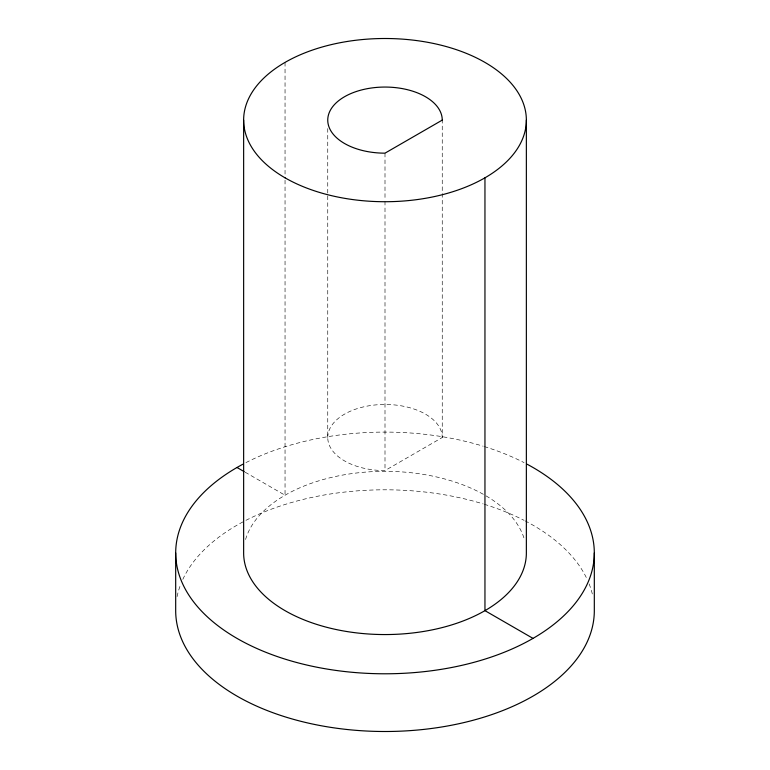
<?xml version="1.0" encoding="UTF-8"?>
<svg xmlns="http://www.w3.org/2000/svg" width="770" height="770" viewBox="0 0 770 770"><rect width="100%" height="100%" fill="white"/><g stroke="black" fill="none" stroke-linecap="round" stroke-linejoin="round"><path stroke-width="0.58" stroke-dasharray="3.85 2.89" d="M327.75 128.532L327.75 437.524A57.249 33.052 0 0 0 385 470.576L442.25 437.524L442.25 120.11M245.168 472.212L285.044 495.235L285.044 177.822M385 153.163L385 200.056M385 201.259L385 470.576M285.044 62.409L285.044 176.619M327.75 437.524A57.249 33.052 0 0 1 385 404.471A57.249 33.052 0 0 1 442.25 437.524M245.572 539.491A141.362 81.61 0 0 1 341.89 475.215A141.362 81.61 0 0 1 484.956 495.235M486.034 495.861A141.362 81.61 0 0 1 524.428 539.491M245.919 462.626A209.315 120.852 0 0 1 483.165 446.205M484.263 446.542A209.315 120.852 0 0 1 524.081 462.626M177.09 596.635A209.315 120.852 0 0 1 180.873 583.891M182.817 579.377A209.315 120.852 0 0 1 244.889 520.866M245.919 520.337A209.315 120.852 0 0 1 483.165 503.917M484.263 504.254A209.315 120.852 0 0 1 524.081 520.337M525.111 520.866A209.315 120.852 0 0 1 587.183 579.377M589.127 583.891A209.315 120.852 0 0 1 592.91 596.635"/><path stroke-width="1.16" d="M236.987 467.486L244.148 471.615M533.013 638.397L484.956 610.649L484.956 177.822M594.315 552.937L594.315 610.649A209.315 120.852 0 0 1 385 731.5A209.315 120.852 0 0 1 175.685 610.649L175.685 552.937M526.362 120.11L526.362 552.937A141.362 81.61 0 0 1 385 634.557A141.362 81.61 0 0 1 243.638 552.937L243.638 120.11M527.123 464.223A209.315 120.852 0 0 1 534.919 637.271A209.315 120.852 0 0 1 235.081 637.271A209.315 120.852 0 0 1 242.877 464.223M442.25 120.11L385 153.163A57.249 33.052 0 0 1 327.75 120.11A57.249 33.052 0 0 1 385 87.058A57.249 33.052 0 0 1 442.25 120.11M285.044 177.822A141.362 81.61 0 0 0 521.54 141.237A141.362 81.61 0 0 0 348.415 41.282A141.362 81.61 0 0 0 285.044 177.822"/></g></svg>
